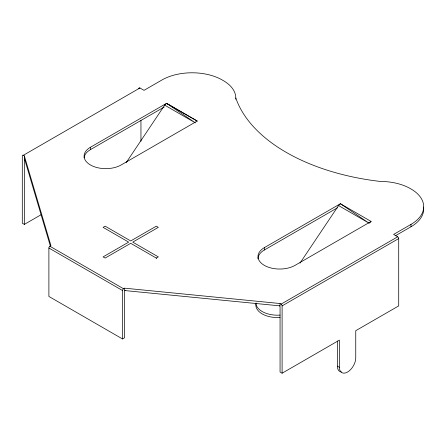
<?xml version="1.0" encoding="UTF-8"?>
<svg xmlns="http://www.w3.org/2000/svg" width="446" height="446" viewBox="0 0 446 446"><rect width="100%" height="100%" fill="white"/><g stroke="black" fill="none" stroke-linecap="round" stroke-linejoin="round"><path stroke-width="0.67" d="M126.123 162.718L164.702 105.156L166.553 103.316L197.238 121.033L121.128 164.975A21.698 12.527 0 0 1 90.443 164.975A21.698 12.527 0 0 1 90.443 147.258L166.525 103.333L197.21 121.05M299.985 263.129L338.559 205.567L340.41 203.727L371.1 221.445L369.706 222.822M41.227 214.649L24.346 224.394L22.3 223.217L22.3 155.894A1.422 0.82 60 0 1 23.32 155.303L139.927 87.979L144.019 90.343L161.407 80.302A42.671 24.636 0 0 1 222.783 80.302A42.671 24.636 0 0 1 235.8 98.02A184.371 106.443 0 0 0 380.304 181.444A42.671 24.636 0 0 1 410.989 188.965A43.396 25.054 0 0 1 410.989 224.394L410.989 226.758L395.401 235.761M84.116 157.828A21.698 12.527 0 0 1 90.443 149.622L164.128 107.079M125.092 290.396A1.422 0.82 -60 0 0 124.585 291.717L124.585 337.784L122.538 338.96L48.893 296.445L48.893 248.015A1.422 0.82 -60 0 1 49.919 246.248L50.939 245.657L24.346 155.894L23.32 155.303M156.278 258.067L158.324 256.885L132.752 242.122L158.324 227.36L156.278 226.178L130.706 240.94L105.133 226.178L103.087 227.36L128.66 242.122L103.087 256.885L105.133 258.067L130.706 243.304L156.278 258.067L156.278 258.658M122.538 338.96L122.538 290.536A1.422 0.82 -60 0 1 123.564 288.763L124.585 288.177L280.06 303.531L281.086 304.122A1.422 0.82 60 0 1 282.106 305.889L282.106 373.213L280.06 372.031L280.06 307.071A1.422 0.82 60 0 0 279.553 305.75M371.1 221.445L295.018 265.37A21.698 12.527 0 0 1 264.333 265.37A21.698 12.527 0 0 1 264.333 247.653L340.41 203.727L369.243 223.279L338.559 205.567M257.978 258.87A21.698 12.527 0 0 1 264.333 250.011L337.416 207.819M410.989 224.394L393.601 234.434L397.693 236.798A1.422 0.82 60 0 1 398.713 238.571L398.713 305.895L355.752 330.692L355.752 357.859A11.574 6.679 -60 0 1 347.573 372.036A11.574 6.679 -60 0 1 339.389 367.309L337.343 366.127L337.343 341.051M281.086 304.122L397.693 236.798M282.106 305.889L398.713 238.571M282.106 373.213L339.389 340.142L339.389 367.309M164.702 105.156L195.387 122.867L166.553 103.316M49.919 246.248L123.564 288.763M48.893 248.015L122.538 290.536M50.549 246.688L24.346 158.252L24.346 155.894M280.06 303.531L280.06 305.889L124.585 290.536L124.585 288.177M264.333 247.653L264.333 250.011M235.8 98.02L235.8 99.202M140.953 120.448L140.953 141.181M90.443 147.258L90.443 149.622M24.346 224.394L24.346 159.434A1.422 0.82 60 0 1 24.742 158.72M280.038 317.474A21.698 12.527 0 0 1 256.088 303.068M280.038 315.11A21.698 12.527 0 0 1 255.853 303.319M138.907 88.57A1.422 0.82 60 0 1 138.94 88.28M139.041 88.052A1.422 0.82 60 0 1 139.927 87.979M423.566 207.078A43.396 25.054 0 0 1 410.989 226.758M341.435 371.947A11.574 6.679 -60 0 1 337.343 366.127"/></g></svg>
